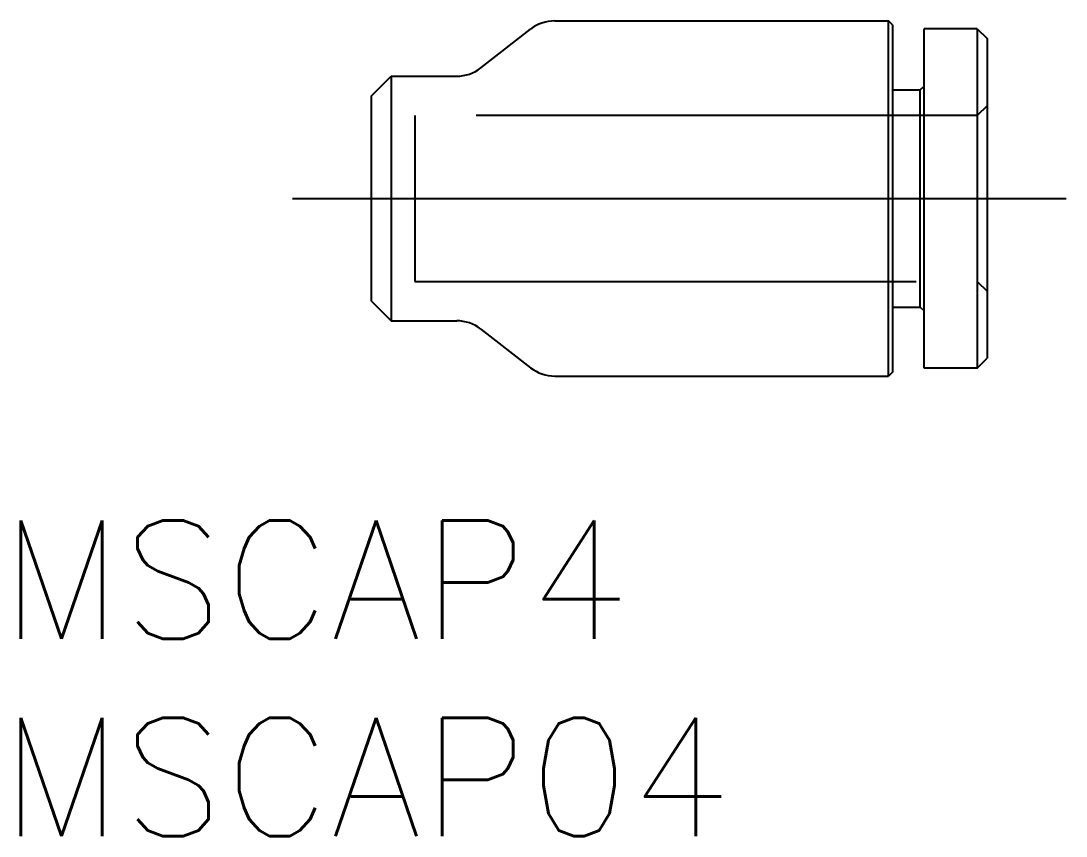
# Model space of a CAD drawing. Extents: x -24.5 to 19.9, y -16.2 to 6.5.
# Drawn here: x -24.49 to 2, y -16.16 to 4.5 of the extents above; entities that cross this region are included whole.
import ezdxf

# ---------------------------------------------------------------- set-up
doc = ezdxf.new("R2010")
doc.units = 0
doc.linetypes.add('CENTER', pattern=[50.8, 31.75, -6.35, 6.35, -6.35])
doc.linetypes.add('DASHED', pattern=[19.05, 12.7, -6.35])
doc.layers.get('0').update_dxf_attribs({"linetype": 'CONTINUOUS'})
doc.layers.add('CENTER', color=1, linetype='CENTER')
doc.styles.get("Standard").update_dxf_attribs({"font": 'txt.shx', "height": 3, "bigfont": 'bigfont.shx'})

msp = doc.modelspace()

# ---------------------------------------------------------------- linework, layer by layer
at = {"color": 7, "linetype": 'CONTINUOUS'}
for p, q in [((-12.829167, 3.310648), (-11.570833, 4.289352)), ((-10.956892, 4.5), (-2.5, 4.5)), ((-2.5, -4.5), (-2.5, 4.5)), ((-2.4, 4.4), (-2.5, 4.5)), ((-2.4, 4.4), (-2.4, -4.4)), ((-1.6, -4.3), (-1.6, 4.3)), ((-0.25, 4.3), (-1.6, 4.3)), ((-0.25, 4.3), (-0.25, -4.300015)), ((-0.25, 4.3), (0, 4.05)), ((0, 4.05), (0, -4.050011)), ((-15.6, 2.6), (-15.1, 3.1)), ((-15.1, 3.1), (-15.1, -3.1)), ((-15.1, 3.1), (-13.443108, 3.1)), ((-2.4, 2.75), (-1.7, 2.75)), ((-1.7, 2.75), (-1.6, 2.85)), ((-1.7, -2.75), (-1.7, 2.75)), ((-15.6, -2.6), (-15.6, 2.6)), ((-15.6, -2.6), (-15.1, -3.1)), ((-2.4, -2.75), (-1.7, -2.75)), ((-1.7, -2.75), (-1.6, -2.85)), ((-15.1, -3.1), (-13.443108, -3.1)), ((-12.829167, -3.310648), (-11.570833, -4.289352)), ((-0.25, -4.3), (0, -4.05)), ((-10.956892, -4.5), (-2.5, -4.5)), ((-2.4, -4.4), (-2.5, -4.5)), ((-0.25, -4.3), (-1.6, -4.3))]:
    msp.add_line(p, q, dxfattribs=at)
at = {"color": 3, "linetype": 'DASHED'}
for p, q in [((0, 2.35), (-0.25, 2.1)), ((-14.5, 2.1), (-14.5, -2.1)), ((-0.25, 2.1), (-14.5, 2.1)), ((-14.5, -2.1), (-0.25, -2.1)), ((-0.25, -2.1), (0, -2.35))]:
    msp.add_line(p, q, dxfattribs=at)
at = {"color": 7, "linetype": 'CONTINUOUS'}
for centre, start, end in [((-10.956892, 3.5), 90, 127.8749837), ((-13.443108, 4.1), 270, 307.8749837), ((-13.443108, -4.1), 52.1250163, 90), ((-10.956892, -3.5), 232.1250163, 270)]:
    msp.add_arc(centre, 1, start, end, dxfattribs=at)
at = {"layer": 'CENTER', "color": 1, "linetype": 'CENTER'}
msp.add_line((-17.6, 0), (2, 0), dxfattribs=at)

# ---------------------------------------------------------------- texts
at = {"color": 7, "linetype": 'CONTINUOUS'}
for s, p in [('MSCAP4', (-25, -11.157387)), ('MSCAP04', (-25, -16.157387))]:
    msp.add_text(s, height=3, dxfattribs=at).set_placement(p)

doc.saveas('drawing.dxf')
